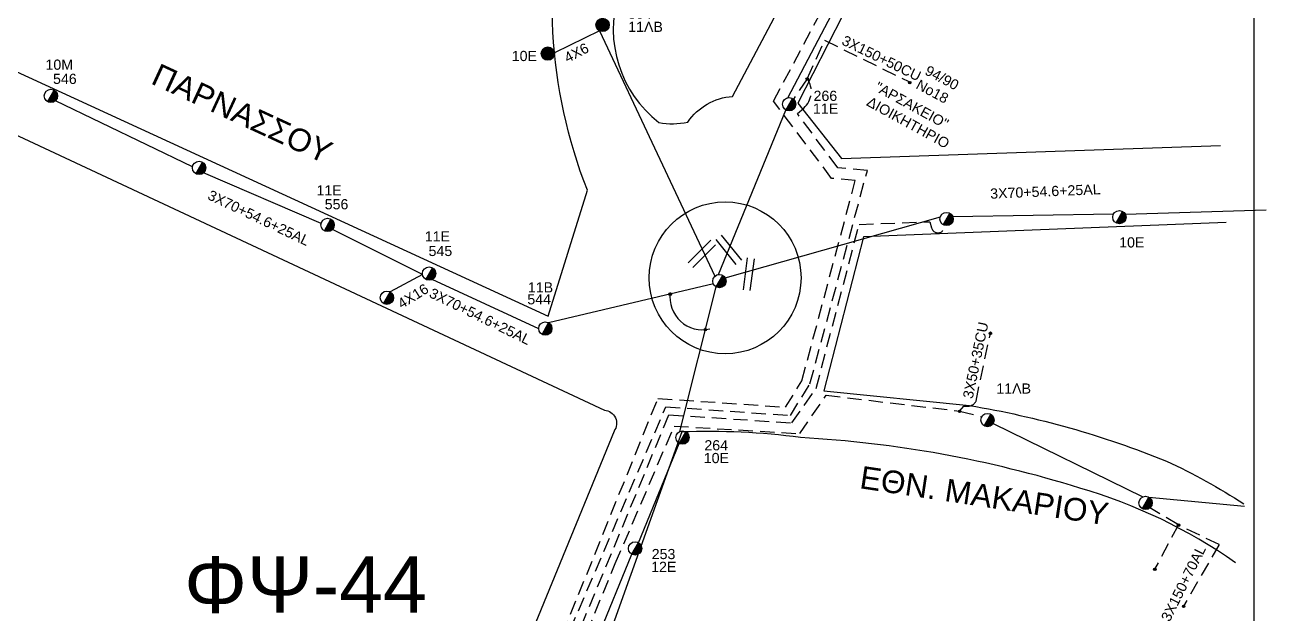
# Model space of a CAD drawing. Header units: millimetres. Extents: x 875 to 3140, y 727 to 1775.
# Drawn here: x 2691.7 to 2911.7, y 1182.1 to 1286.5 of the extents above; entities that cross this region are included whole.
import ezdxf
from ezdxf.enums import TextEntityAlignment as Align

# ---------------------------------------------------------------- set-up
doc = ezdxf.new("R2010")
doc.units = ezdxf.units.MM
doc.linetypes.add('DASHED', pattern=[19.05, 12.7, -6.35])
for name, color, linetype in [('Γέφυρες Εναερίου Δικτύου', 7, 'Continuous'), ('Γυμνά εναέρια ΧΤ (3Φ)   3x50+35CU', 7, 'Continuous'), ('Γυμνά εναέρια ΧΤ (3Φ)   4x16AL', 7, 'Continuous'), ('Επιγραφές - Σχήματα', 7, 'Continuous'), ('Καλώδια ΧΤ   3x150+50AL', 7, 'DASHED'), ('Καλώδια ΧΤ   3x150+50CU', 7, 'DASHED'), ('Καλώδια ΧΤ   3x150+70AL', 7, 'DASHED'), ('Στύλος Ξύλινος', 7, 'Continuous'), ('Στύλος Ξύλινος @ 1', 7, 'Continuous'), ('Στύλος ΦΜ', 7, 'Continuous'), ('Στύλος ΦΜ @ 1', 7, 'Continuous'), ('Συνδέσεις', 7, 'Continuous'), ('Συνεστραμμένα ΧΤ   3x70+54.6+25AL', 7, 'SYN_LINE'), ('Τομή', 7, 'Continuous'), ('Υπόβαθρο ΔΕΗ', 7, 'Continuous'), ('Υπόγεια καλώδια Παροχών ΧΤ   4x6', 7, 'DASHED')]:
    doc.layers.add(name, color=color, linetype=linetype)
doc.styles.add('ar', font='arial.ttf')
doc.styles.get("Standard").update_dxf_attribs({"font": 'arial.ttf'})
doc.linetypes.add('SYN_LINE', pattern='A,0.5,-0.0001,["/\\/\\/\\/",Standard,S=0.1,R=0,X=0,Y=-0.05],-0.25', length=0.7501)

# ---------------------------------------------------------------- blocks, each defined once
blk = doc.blocks.new('ΥΠΑΡΧΩΝ ΤΣΙΜΕΝΤΕΝΙΟΣ ΣΤΥΛΟΣ')
at = {"layer": 'Στύλος ΦΜ'}
blk.add_hatch(color=256, dxfattribs=at).paths.add_polyline_path([(-1.29, -2.28, 0.574793), (2.62, 0, 0.268822), (1.3, 2.27)])
blk.add_line((-1.29, -2.28), (1.3, 2.27), dxfattribs=at)
blk.add_circle((0, 0), 2.62, dxfattribs=at)
at = {"layer": 'Στύλος ΦΜ', "flags": 4}
for tag, p in [('ΑΡΙΘΜΟΣ', (-4.68, 8.05)), ('ΤΥΠΟΣ', (-4.91, 3.03))]:
    blk.add_attdef(tag, p, '', height=4, dxfattribs=at)
blk = doc.blocks.new('ΥΠΑΡΧΩΝ ΞΥΛΙΝΟΣ ΣΤΥΛΟΣ')
at = {"layer": 'Στύλος Ξύλινος'}
h = blk.add_hatch(color=7, dxfattribs=at)
h.paths.add_polyline_path([(-2.62, 0, 0.270008), (-1.29, -2.28), (1.3, 2.27, 0.576266)])
h.paths.add_polyline_path([(-1.29, -2.28, 0.574793), (2.62, 0, 0.268822), (1.3, 2.27)])
at = {"layer": 'Στύλος Ξύλινος', "color": 7}
blk.add_line((-1.29, -2.28), (1.3, 2.27), dxfattribs=at)
blk.add_circle((0, 0), 2.62, dxfattribs=at)
at = {"layer": 'Στύλος Ξύλινος', "flags": 4}
for tag, p in [('ΑΡΙΘΜΟΣ', (-4.91, 8.6)), ('ΤΥΠΟΣ', (-4.85, 3.39))]:
    blk.add_attdef(tag, p, '', height=4, dxfattribs=at)
blk = doc.blocks.new('ΤΟΜΗ')
at = {"layer": 'Τομή', "ltscale": 40}
for p, q in [((-5.68, 0), (5.68, 0)), ((5.68, -2.33), (-5.68, -2.33))]:
    blk.add_line(p, q, dxfattribs=at)
blk = doc.blocks.new('_ΣΥΝΔΕΣΗ')
at = {"layer": 'Συνδέσεις', "linetype": 'SYN_LINE', "ltscale": 40}
blk.add_hatch(color=256, dxfattribs=at).paths.add_polyline_path([(0.5, -0.01, 1), (-0.5, -0.01, 1)])
at = {"layer": 'Συνδέσεις'}
blk.add_circle((0, -0.01), 0.5, dxfattribs=at)

msp = doc.modelspace()

# ---------------------------------------------------------------- linework, layer by layer
at = {"layer": 'Γέφυρες Εναερίου Δικτύου', "ltscale": 20}
msp.add_arc((2811.79, 1238.22), 5.75, 171.8333, 283.2281, dxfattribs=at)
at = {"layer": 'Γυμνά εναέρια ΧΤ (3Φ)   3x50+35CU', "color": 85, "linetype": 'DASHED', "ltscale": 0.2}
msp.add_lwpolyline([(2857.35, 1218.06), (2858.11, 1218.96), (2858.85, 1218.95, 0.297714), (2860.27, 1219.85), (2862.82, 1231.83)], format="xyb", dxfattribs=at)
at = {"layer": 'Γυμνά εναέρια ΧΤ (3Φ)   4x16AL', "color": 62, "ltscale": 20}
msp.add_lwpolyline([(2762.2, 1242.24), (2756.48, 1239.16)], dxfattribs=at)
at = {"layer": 'Επιγραφές - Σχήματα'}
msp.add_lwpolyline([(2909.53, 1755.34), (2909.49, 750.1), (911.34, 750.1), (911.34, 1763.72)], dxfattribs=at)
at = {"layer": 'Καλώδια ΧΤ   3x150+50AL', "color": 6, "ltscale": 0.2}
msp.add_lwpolyline([(2748.67, 1131.61), (2748.31, 1130.94, 0.499594), (2749.55, 1128.25, -0.008975), (2753.62, 1127.29), (2759.85, 1124.37), (2765.49, 1135.83), (2769.21, 1134.58), (2784.37, 1170.49), (2791.83, 1168.93), (2793.15, 1172.19), (2785.56, 1175.02), (2803.92, 1220.32), (2826.51, 1218.75), (2829.42, 1223.42), (2838.88, 1258.89), (2834.69, 1259.27), (2824.39, 1272.94), (2848.79, 1318.72), (2848.84, 1320.19, -0.290697), (2852.14, 1325.05), (2857.98, 1336.87), (2843.42, 1350.5), (2854.72, 1372.56)], format="xyb", dxfattribs=at)
at = {"layer": 'Καλώδια ΧΤ   3x150+50AL', "color": 27, "ltscale": 0.2}
msp.add_lwpolyline([(2747.6, 1132.07), (2747.21, 1131.1, 0.348548), (2748.33, 1127.35, 0.149003), (2750.93, 1126.51), (2760.16, 1122.65), (2765.7, 1134), (2769.84, 1132.32), (2785.14, 1169.3), (2792.13, 1167.84), (2794.58, 1173.22), (2786.83, 1175.71), (2805.31, 1218.83), (2827.38, 1217.28), (2830.85, 1222.89), (2841.02, 1260.69), (2835.76, 1261.14), (2828.63, 1270.74), (2829.75, 1271.72, 0.382338), (2830.37, 1276.93), (2827.92, 1273.3)], format="xyb", dxfattribs=at)
at = {"layer": 'Καλώδια ΧΤ   3x150+50AL', "color": 173, "ltscale": 0.2}
msp.add_lwpolyline([(2746.82, 1132.41), (2746.39, 1131.39, 0.415986), (2748.63, 1125.9), (2760.37, 1120.49), (2766.07, 1132.58), (2770.65, 1130.88), (2785.48, 1167.6), (2793.05, 1166.61), (2796.33, 1174.33), (2788.85, 1176.4), (2805.87, 1217.42), (2827.63, 1215.97), (2831.93, 1222.05), (2839.57, 1251.13), (2852.11, 1251.59), (2852.4, 1250.49, 0.960297), (2854.66, 1250.97, 3.485526)], format="xyb", dxfattribs=at)
at = {"layer": 'Καλώδια ΧΤ   3x150+50AL', "color": 85, "ltscale": 0.2}
msp.add_lwpolyline([(2745.86, 1132.82), (2745.27, 1131.84, 0.434107), (2747.19, 1125.07), (2760.63, 1119.21), (2766.42, 1130.78), (2770.97, 1129.44), (2796.35, 1191.05), (2806.8, 1215.4), (2829.06, 1214.07), (2833.7, 1220.87), (2857.35, 1218.06), (2861.28, 1217.06)], format="xyb", dxfattribs=at)
at = {"layer": 'Καλώδια ΧΤ   3x150+50CU', "color": 27, "ltscale": 0.2}
msp.add_lwpolyline([(2830.37, 1276.93), (2833.45, 1283.74), (2848.37, 1276.4)], dxfattribs=at)
at = {"layer": 'Καλώδια ΧΤ   3x150+70AL', "color": 85, "ltscale": 0.2}
for points in [[(2903.35, 1194.42), (2896.13, 1197.91), (2891.09, 1200.91)], [(2896.13, 1197.91), (2891.92, 1190.08)], [(2903.35, 1194.42), (2897.04, 1183.54)]]:
    msp.add_lwpolyline(points, dxfattribs=at)
at = {"layer": 'Συνεστραμμένα ΧΤ   3x70+54.6+25AL', "color": 27, "ltscale": 20}
for points in [[(2826.9, 1273.55), (2844.26, 1306.5)], [(2814.63, 1242.25), (2826.58, 1271.37)]]:
    msp.add_lwpolyline(points, dxfattribs=at)
at = {"layer": 'Συνεστραμμένα ΧΤ   3x70+54.6+25AL', "color": 6, "ltscale": 20}
msp.add_lwpolyline([(2793.53, 1285.42), (2814.01, 1241.96)], dxfattribs=at)
at = {"layer": 'Συνεστραμμένα ΧΤ   3x70+54.6+25AL', "color": 62, "ltscale": 20}
for points in [[(2721.45, 1261.33), (2697.18, 1273.03)], [(2744.24, 1251.27), (2723.37, 1260.23)], [(2762.2, 1242.24), (2746.24, 1250.2)], [(2782.79, 1232.61), (2763.93, 1241.39)], [(2813.73, 1240.57), (2784.55, 1233.7)], [(2807.78, 1214.45), (2814.21, 1240.06)], [(2800.45, 1194.76), (2807.68, 1212.35)], [(2793.23, 1177.83), (2799.28, 1192.72)]]:
    msp.add_lwpolyline(points, dxfattribs=at)
at = {"layer": 'Συνεστραμμένα ΧΤ   3x70+54.6+25AL', "color": 173, "ltscale": 20}
for points in [[(2886.71, 1252.95), (2911.68, 1253.72)], [(2815.82, 1241.66), (2853.95, 1252.48)], [(2856.15, 1252.52), (2884.65, 1252.99)]]:
    msp.add_lwpolyline(points, dxfattribs=at)
at = {"layer": 'Συνεστραμμένα ΧΤ   3x70+54.6+25AL', "color": 85, "ltscale": 20}
for points in [[(2863.3, 1215.85), (2889.83, 1202.88)], [(2890.9, 1202.82), (2907.82, 1201.23)]]:
    msp.add_lwpolyline(points, dxfattribs=at)
at = {"layer": 'Υπόβαθρο ΔΕΗ'}
for points in [[(2719.75, 1622.99), (2615, 1486.54, 0.384387), (2610.64, 1468.61, 0.018473), (2637.16, 1389.5, 0.000209), (2668.69, 1294.07, 0.270455), (2681.3, 1282.28), (2784.47, 1234.88), (2791.42, 1257.17, -0.162013), (2788.36, 1313.64, -0.000036), (2823.78, 1456.03, -0.011845), (2837.86, 1508.96, -0.003458), (2742.47, 1620.21, 0.524841), (2719.75, 1622.99, 0.851705)], [(2908.07, 1427.87), (2858.74, 1484.09), (2843.08, 1483.82), (2825.94, 1413.48), (2805.58, 1328.36), (2796.94, 1291.78, 0.314728), (2804.1, 1269.18, 0.109062), (2809.19, 1269.25, -0.22798), (2817.15, 1273.8), (2837.72, 1312.73), (2851.05, 1336.68)], [(2796.13, 1214.51), (2763.03, 1133.76, -0.46177), (2757.29, 1131.12), (2692.42, 1162.48), (2591.99, 1212.15), (2544.94, 1234.71), (2542.47, 1247.2), (2662.96, 1279.69), (2794.42, 1218.24, -0.5905), (2796.13, 1214.51, -0.810096)], [(2904.62, 1251.45), (2840.35, 1248.93), (2833.28, 1221.65), (2859.14, 1219.05, -0.055208), (2894.01, 1209.2, -0.036026), (2907.74, 1201.62, -7.427581)], [(2906.22, 1191.22, 0.082386), (2878.67, 1204.43, 0.061675), (2829.2, 1213.38, 0.041364), (2808.12, 1214.38), (2794.76, 1176.92, -0.141277), (2836.42, 1162.24, -0.061981), (2878.73, 1123.85, -0.04742), (2906.63, 1081.83, 1.436938)]]:
    msp.add_lwpolyline(points, format="xyb", dxfattribs=at)
msp.add_lwpolyline([(2876.23, 1367.44), (2836.67, 1288.2), (2828.69, 1272.57), (2836.45, 1262.8), (2903.57, 1265.08)], dxfattribs=at)
msp.add_circle((2815.82, 1241.66), 13.45, dxfattribs=at)
at = {"layer": 'Υπόγεια καλώδια Παροχών ΧΤ   4x6', "color": 6, "linetype": 'SYN_LINE', "ltscale": 10}
msp.add_lwpolyline([(2793.53, 1285.42), (2785.57, 1281.5)], dxfattribs=at)

# ---------------------------------------------------------------- block references
at = {"layer": 'Στύλος Ξύλινος @ 1', "ltscale": 40}
ref = msp.add_blockref('ΥΠΑΡΧΩΝ ΞΥΛΙΝΟΣ ΣΤΥΛΟΣ', (2794.11, 1286.44), dxfattribs=dict(at, xscale=0.4499999999998181, yscale=0.4499999999998181, zscale=0.4499999999998181))
ref.add_attrib('ΤΥΠΟΣ', '11ΛB', (2798.64, 1285.21), dxfattribs={"layer": 'Στύλος Ξύλινος', "height": 1.8, "flags": 4})
ref.add_attrib('ΑΡΙΘΜΟΣ', '304', (2798.61, 1287.56), dxfattribs={"layer": 'Στύλος Ξύλινος', "height": 1.8, "flags": 4})
ref = msp.add_blockref('ΥΠΑΡΧΩΝ ΞΥΛΙΝΟΣ ΣΤΥΛΟΣ', (2784.4, 1281.36), dxfattribs=dict(at, xscale=0.4499999999998181, yscale=0.4499999999998181, zscale=0.4499999999998181))
ref.add_attrib('ΤΥΠΟΣ', '10Ε', (2778.01, 1280.05), dxfattribs={"layer": 'Στύλος Ξύλινος', "height": 1.8, "flags": 4})
at = {"layer": 'Στύλος ΦΜ @ 1', "ltscale": 40}
ref = msp.add_blockref('ΥΠΑΡΧΩΝ ΤΣΙΜΕΝΤΕΝΙΟΣ ΣΤΥΛΟΣ', (2696.36, 1273.87), dxfattribs=dict(at, xscale=0.4499999999998181, yscale=0.4499999999998181, zscale=0.4499999999998181))
ref.add_attrib('ΤΥΠΟΣ', '546', (2696.73, 1276), dxfattribs={"layer": 'Στύλος ΦΜ', "height": 1.8, "flags": 4})
ref.add_attrib('ΑΡΙΘΜΟΣ', '10M', (2695.39, 1278.51), dxfattribs={"layer": 'Στύλος ΦΜ', "height": 1.8, "flags": 4})
ref = msp.add_blockref('ΥΠΑΡΧΩΝ ΤΣΙΜΕΝΤΕΝΙΟΣ ΣΤΥΛΟΣ', (2827.16, 1272.4), dxfattribs=dict(at, xscale=0.4499999999998181, yscale=0.4499999999998181, zscale=0.4499999999998181))
ref.add_attrib('ΤΥΠΟΣ', '11E', (2831.38, 1270.73), dxfattribs={"layer": 'Στύλος ΦΜ', "height": 1.8, "flags": 4})
ref.add_attrib('ΑΡΙΘΜΟΣ', '266', (2831.48, 1272.99), dxfattribs={"layer": 'Στύλος ΦΜ', "height": 1.8, "flags": 4})
at = {"layer": 'Στύλος ΦΜ @ 1', "ltscale": 40, "xscale": 0.4499999999998181, "yscale": 0.4499999999998181, "zscale": 0.4499999999998181}
for p in [(2722.61, 1261.13), (2855.06, 1252.08), (2814.8, 1241.08), (2755.89, 1238.14), (2890.32, 1201.8)]:
    msp.add_blockref('ΥΠΑΡΧΩΝ ΤΣΙΜΕΝΤΕΝΙΟΣ ΣΤΥΛΟΣ', p, dxfattribs=at)
at = {"layer": 'Στύλος ΦΜ @ 1', "ltscale": 40}
ref = msp.add_blockref('ΥΠΑΡΧΩΝ ΤΣΙΜΕΝΤΕΝΙΟΣ ΣΤΥΛΟΣ', (2745.39, 1251.02), dxfattribs=dict(at, xscale=0.4499999999998181, yscale=0.4499999999998181, zscale=0.4499999999998181))
ref.add_attrib('ΤΥΠΟΣ', '556', (2744.87, 1253.8), dxfattribs={"layer": 'Στύλος ΦΜ', "height": 1.8, "flags": 4})
ref.add_attrib('ΑΡΙΘΜΟΣ', '11E', (2743.41, 1256.25), dxfattribs={"layer": 'Στύλος ΦΜ', "height": 1.8, "flags": 4})
ref = msp.add_blockref('ΥΠΑΡΧΩΝ ΤΣΙΜΕΝΤΕΝΙΟΣ ΣΤΥΛΟΣ', (2885.67, 1252.4), dxfattribs=dict(at, xscale=0.4499999999998181, yscale=0.4499999999998181, zscale=0.4499999999998181))
ref.add_attrib('ΤΥΠΟΣ', '10E', (2885.64, 1247.04), dxfattribs={"layer": 'Στύλος ΦΜ', "height": 1.8, "flags": 4})
ref = msp.add_blockref('ΥΠΑΡΧΩΝ ΤΣΙΜΕΝΤΕΝΙΟΣ ΣΤΥΛΟΣ', (2763.37, 1242.42), dxfattribs=dict(at, xscale=0.4499999999998181, yscale=0.4499999999998181, zscale=0.4499999999998181))
ref.add_attrib('ΤΥΠΟΣ', '545', (2763.27, 1245.52), dxfattribs={"layer": 'Στύλος ΦΜ', "height": 1.8, "flags": 4})
ref.add_attrib('ΑΡΙΘΜΟΣ', '11E', (2762.6, 1248.1), dxfattribs={"layer": 'Στύλος ΦΜ', "height": 1.8, "flags": 4})
ref = msp.add_blockref('ΥΠΑΡΧΩΝ ΤΣΙΜΕΝΤΕΝΙΟΣ ΣΤΥΛΟΣ', (2783.96, 1232.68), dxfattribs=dict(at, xscale=0.4499999999998181, yscale=0.4499999999998181, zscale=0.4499999999998181))
ref.add_attrib('ΤΥΠΟΣ', '544', (2780.77, 1236.96), dxfattribs={"layer": 'Στύλος ΦΜ', "height": 1.8, "flags": 4})
ref.add_attrib('ΑΡΙΘΜΟΣ', '11B', (2780.87, 1239.07), dxfattribs={"layer": 'Στύλος ΦΜ', "height": 1.8, "flags": 4})
ref = msp.add_blockref('ΥΠΑΡΧΩΝ ΤΣΙΜΕΝΤΕΝΙΟΣ ΣΤΥΛΟΣ', (2862.31, 1216.48), dxfattribs=dict(at, xscale=0.4499999999998181, yscale=0.4499999999998181, zscale=0.4499999999998181))
ref.add_attrib('ΤΥΠΟΣ', '11ΛB', (2863.87, 1221.16), dxfattribs={"layer": 'Στύλος ΦΜ', "height": 1.8, "flags": 4})
ref = msp.add_blockref('ΥΠΑΡΧΩΝ ΤΣΙΜΕΝΤΕΝΙΟΣ ΣΤΥΛΟΣ', (2808.26, 1213.38), dxfattribs=dict(at, xscale=0.4499999999998181, yscale=0.4499999999998181, zscale=0.4499999999998181))
ref.add_attrib('ΤΥΠΟΣ', '10E', (2812.03, 1208.85), dxfattribs={"layer": 'Στύλος ΦΜ', "height": 1.8, "flags": 4})
ref.add_attrib('ΑΡΙΘΜΟΣ', '264', (2812.14, 1211.11), dxfattribs={"layer": 'Στύλος ΦΜ', "height": 1.8, "flags": 4})
ref = msp.add_blockref('ΥΠΑΡΧΩΝ ΤΣΙΜΕΝΤΕΝΙΟΣ ΣΤΥΛΟΣ', (2799.86, 1193.74), dxfattribs=dict(at, xscale=0.4499999999998181, yscale=0.4499999999998181, zscale=0.4499999999998181))
ref.add_attrib('ΤΥΠΟΣ', '12E', (2802.71, 1189.58), dxfattribs={"layer": 'Στύλος ΦΜ', "height": 1.8, "flags": 4})
ref.add_attrib('ΑΡΙΘΜΟΣ', '253', (2802.81, 1191.85), dxfattribs={"layer": 'Στύλος ΦΜ', "height": 1.8, "flags": 4})
at = {"layer": 'Συνδέσεις', "xscale": 0.4500000000000455, "yscale": 0.4500000000000455, "zscale": 0.4500000000000455}
for p in [(2830.37, 1276.87), (2848.53, 1276.22), (2806.07, 1238.77), (2812.31, 1232.5), (2862.82, 1231.85), (2857.37, 1218.02), (2896.15, 1197.87), (2891.95, 1190.04), (2897.06, 1183.5)]:
    msp.add_blockref('_ΣΥΝΔΕΣΗ', p, dxfattribs=at)
at = {"layer": 'Τομή'}
for p, xscale, yscale, zscale, rotation in [((2811.3, 1246.33), 0.4999999999999936, 0.4999999999999936, 0.4999999999999936, 44.97507328186413), ((2816.92, 1246.99), 0.4999999999999847, 0.4999999999999847, 0.4999999999999847, 308.6841273364069), ((2819.43, 1242.37), 0.499999999999951, 0.499999999999951, 0.499999999999951, 82.60764162664573)]:
    msp.add_blockref('ΤΟΜΗ', p, dxfattribs=dict(at, xscale=xscale, yscale=yscale, zscale=zscale, rotation=rotation))

# ---------------------------------------------------------------- texts
at = {"layer": 'Γυμνά εναέρια ΧΤ (3Φ)   3x50+35CU', "ltscale": 20}
msp.add_text('3X50+35CU', height=1.8, rotation=78.1801, dxfattribs=at).set_placement((2860.2, 1227.07), align=Align.MIDDLE)
at = {"layer": 'Γυμνά εναέρια ΧΤ (3Φ)   4x16AL', "ltscale": 20, "insert": (2757.55, 1237.64), "char_height": 1.8, "width": 5.8036, "attachment_point": 1, "rotation": 31.922, "style": 'ar'}
msp.add_mtext('4Χ16', dxfattribs=at)
at = {"layer": 'Επιγραφές - Σχήματα', "ltscale": 20, "attachment_point": 1, "style": 'ar'}
for s, insert, char_height, width, rotation in [('ΠΑΡΝΑΣΣΟΥ', (2715.55, 1279.76), 4, 19.3816, 335.2208), ('94/90', (2851.89, 1279.37), 1.8, 7.4435, 331.9643), ('Νο18', (2850.32, 1276.87), 1.8, 7.4435, 331.9643), ('ΕΘΝ. ΜΑΚΑΡΙΟΥ', (2840.09, 1208.38), 4, 52.7283, 351.4437)]:
    msp.add_mtext(s, dxfattribs=dict(at, insert=insert, char_height=char_height, width=width, rotation=rotation))
at = {"layer": 'Επιγραφές - Σχήματα', "color": 1, "ltscale": 20, "insert": (2843.03, 1276.48), "char_height": 1.8, "width": 15.8977, "attachment_point": 1, "rotation": 331.2362, "style": 'ar'}
msp.add_mtext('"ΑΡΣΑΚΕΙΟ" ΔΙΟΙΚΗΤΗΡΙΟ', dxfattribs=at)
at = {"layer": 'Επιγραφές - Σχήματα', "ltscale": 20, "insert": (2719.96, 1192.35), "char_height": 10, "width": 19.3816, "attachment_point": 1, "style": 'ar'}
msp.add_mtext('ΦΨ-44', dxfattribs=at)
at = {"layer": 'Καλώδια ΧΤ   3x150+50CU', "ltscale": 0.2}
msp.add_text('3X150+50CU', height=1.8, rotation=334.0352, dxfattribs=at).set_placement((2843.53, 1280.55), align=Align.MIDDLE)
at = {"layer": 'Καλώδια ΧΤ   3x150+70AL', "ltscale": 0.2}
msp.add_text('3X150+70AL', height=1.8, rotation=63.5973, dxfattribs=at).set_placement((2897.02, 1187.58), align=Align.MIDDLE)
at = {"layer": 'Συνεστραμμένα ΧΤ   3x70+54.6+25AL', "ltscale": 20}
for rotation, p in [(2.3571, (2872.56, 1256.97)), (334.5924, (2733.19, 1252.28)), (333.9198, (2772.41, 1234.84))]:
    msp.add_text('3X70+54.6+25AL', height=1.8, rotation=rotation, dxfattribs=at).set_placement(p, align=Align.MIDDLE)
at = {"layer": 'Υπόγεια καλώδια Παροχών ΧΤ   4x6', "ltscale": 0.2}
msp.add_text('4X6', height=1.8, rotation=27.5324, dxfattribs=at).set_placement((2789.47, 1281.53), align=Align.MIDDLE)

doc.saveas('drawing.dxf')
